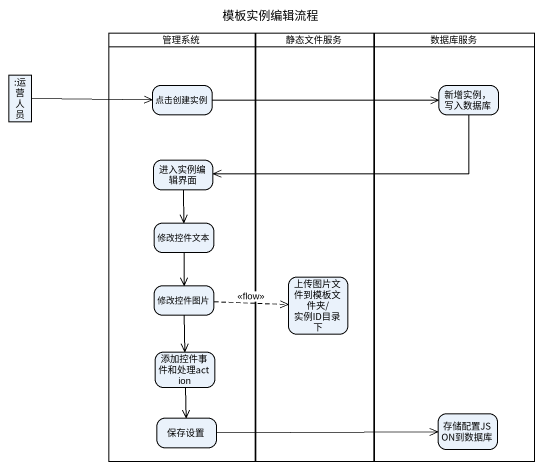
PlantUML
@startuml
title 模板实例编辑流程
hide empty description
state 管理系统 <<partition>> {
  state 点击创建实例
  state 进入实例编辑界面
  state 修改控件文本
  state 修改控件图片
  state 添加控件事件和处理action
  state 保存设置
}
state 静态文件服务 <<partition>> {
  state "上传图片文件到模板文件夹/实例ID目录下" as 上传图片文件到模板文件夹_实例ID目录下
}
state 数据库服务 <<partition>> {
  state "新增实例，写入数据库" as 新增实例_写入数据库
  state 存储配置JSON到数据库
}
state ":运营人员" as 运营人员 <<object>>
运营人员 -right-> 点击创建实例
点击创建实例 -right-> 新增实例_写入数据库
新增实例_写入数据库 -left-> 进入实例编辑界面
进入实例编辑界面 --> 修改控件文本
修改控件文本 --> 修改控件图片
修改控件图片 -right[dashed]-> 上传图片文件到模板文件夹_实例ID目录下 : <<flow>>
修改控件图片 --> 添加控件事件和处理action
添加控件事件和处理action --> 保存设置
保存设置 -right-> 存储配置JSON到数据库
@enduml
